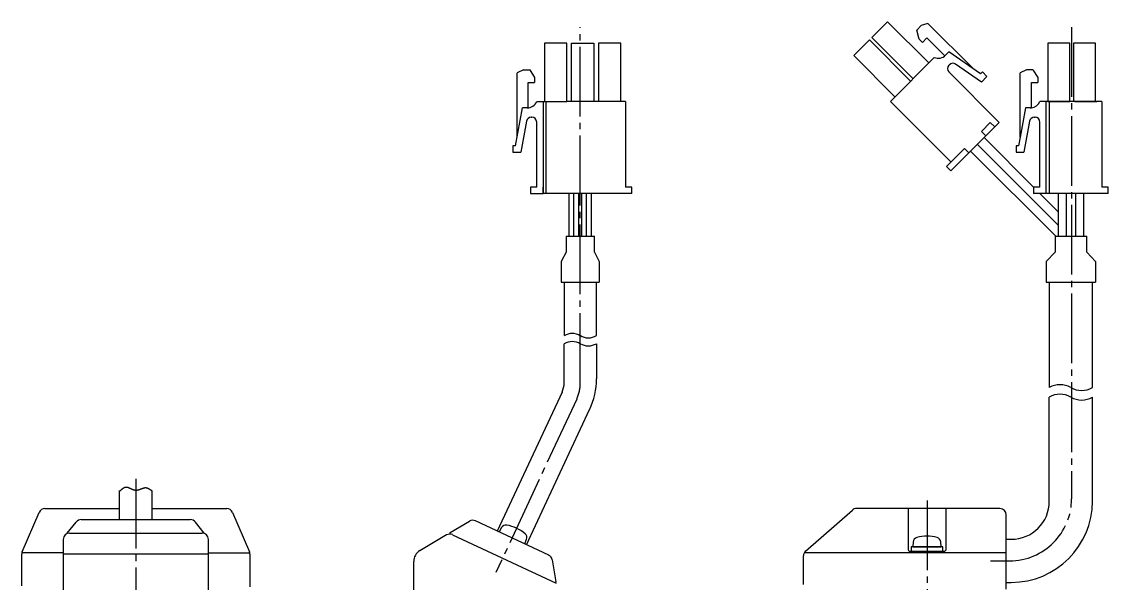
# Model space of a CAD drawing. Extents: x -169 to 179, y -107 to 149.
# Drawn here: x -155 to 16.4, y 27.4 to 116 of the extents above; entities that cross this region are included whole.
import ezdxf

# ---------------------------------------------------------------- set-up
doc = ezdxf.new("R2010")
doc.units = 0
doc.linetypes.add('DASH_CENTER', pattern=[14, 11, -1, 1, -1])
doc.layers.get('0').update_dxf_attribs({"linetype": 'CONTINUOUS'})

msp = doc.modelspace()

# ---------------------------------------------------------------- linework, layer by layer
at = {"color": 1, "linetype": 'DASH_CENTER'}
for p, q in [((-66.86, 59.01), (-66.86, 115.1)), ((10.67, 115.1), (10.67, 40.75)), ((-67.42, 56.47), (-80.18, 29.12)), ((-137, 43.88), (-137, -36)), ((-12.15, 40.47), (-12.15, 25.07)), ((-2.15, 30.95), (0.87, 30.95))]:
    msp.add_line(p, q, dxfattribs=at)
at = {"color": 7, "linetype": 'CONTINUOUS'}
for p, q in [((-18.38, 115.97), (-20.86, 113.49)), ((-11.88, 109.46), (-18.38, 115.97)), ((-13.76, 114.65), (-13.06, 115.35)), ((-12, 115.71), (-13.06, 115.35)), ((-12, 115.71), (-4.84, 108.55)), ((-20.86, 113.49), (-14.35, 106.98)), ((-13.41, 113.23), (-13.76, 114.65)), ((-12.88, 112.7), (-13.41, 113.23)), ((-12.88, 112.7), (-12.17, 113.41)), ((-12.17, 113.41), (-9.35, 110.58)), ((-68.99, 112.6), (-72.49, 112.6)), ((-72.49, 112.6), (-72.49, 103.4)), ((-68.99, 103.4), (-68.99, 112.6)), ((-68.24, 103.4), (-68.24, 112.6)), ((-68.24, 112.6), (-64.74, 112.6)), ((-64.74, 112.6), (-64.74, 103.4)), ((-63.99, 112.6), (-63.99, 103.4)), ((-60.49, 112.6), (-63.99, 112.6)), ((-60.49, 103.4), (-60.49, 112.6)), ((-21.25, 113.1), (-23.72, 110.63)), ((-14.74, 106.6), (-21.25, 113.1)), ((10.4, 112.6), (6.9, 112.6)), ((6.9, 112.6), (6.9, 103.4)), ((10.4, 103.4), (10.4, 112.6)), ((14.45, 112.6), (10.95, 112.6)), ((10.95, 112.6), (10.95, 103.4)), ((14.45, 103.4), (14.45, 112.6)), ((-23.72, 110.63), (-17.22, 104.12)), ((-17.93, 103.41), (-11, 110.34)), ((-8.7, 111.22), (-9.23, 110.7)), ((-3.69, 107.75), (-8.7, 111.22)), ((-75.82, 108.4), (-76.82, 107.9)), ((-75.82, 108.4), (-74.82, 108.4)), ((-74.82, 108.4), (-74.07, 107.15)), ((-8.7, 109.11), (-8.61, 109.19)), ((-8.7, 108.05), (-0.74, 100.09)), ((-3.57, 106.45), (-7.65, 109.28)), ((-3.39, 108.05), (-3.69, 107.75)), ((-2.69, 107.34), (-3.39, 108.05)), ((3.56, 108.4), (2.56, 107.9)), ((4.56, 108.4), (3.56, 108.4)), ((4.56, 108.4), (5.31, 107.15)), ((4.56, 108.4), (4.56, 108.4)), ((-76.82, 97.77), (-76.82, 107.9)), ((-75.07, 102.4), (-75.07, 106.4)), ((-75.07, 106.4), (-74.07, 106.4)), ((-74.07, 107.15), (-74.07, 106.4)), ((-3.57, 106.45), (-2.69, 107.34)), ((2.56, 97.77), (2.56, 107.9)), ((4.31, 106.4), (5.31, 106.4)), ((4.31, 102.4), (4.31, 106.4)), ((5.31, 107.15), (5.31, 106.4)), ((-73.74, 103.4), (-70.24, 103.4)), ((-72.74, 103.39), (-72.74, 88.89)), ((-72.24, 88.89), (-72.24, 103.39)), ((-70.24, 103.4), (-68.99, 103.4)), ((-68.24, 103.4), (-68.99, 103.4)), ((-64.74, 103.4), (-68.24, 103.4)), ((-59.74, 103.4), (-64.74, 103.4)), ((-59.74, 103.4), (-59.74, 89.9)), ((-8.38, 93.87), (-17.93, 103.41)), ((6.65, 103.4), (5.65, 103.4)), ((6.9, 103.4), (5.65, 103.4)), ((6.65, 88.89), (6.65, 103.39)), ((6.9, 103.4), (10.4, 103.4)), ((10.4, 103.4), (6.9, 103.4)), ((7.15, 103.4), (7.15, 88.89)), ((11.15, 103.4), (10.4, 103.4)), ((11.15, 103.4), (14.65, 103.4)), ((14.65, 103.4), (11.15, 103.4)), ((15.45, 103.4), (14.65, 103.4)), ((15.45, 103.4), (15.45, 89.9)), ((-77.07, 96.4), (-75.98, 102.4)), ((-75.24, 102.4), (-75.98, 102.4)), ((3.41, 102.4), (2.56, 97.77)), ((4.15, 102.4), (3.41, 102.4)), ((-75.35, 100.28), (-76.24, 95.4)), ((-74.61, 100.9), (-74.49, 100.9)), ((-73.74, 89.9), (-73.74, 100.15)), ((-8.38, 92.45), (-0.74, 100.09)), ((-3.57, 98.68), (-2.16, 100.09)), ((-2.16, 100.09), (-1.45, 99.38)), ((-2.16, 100.09), (-1.45, 99.38)), ((4.04, 100.28), (3.15, 95.4)), ((4.78, 100.9), (4.9, 100.9)), ((5.65, 89.9), (5.65, 100.15)), ((-3.57, 98.68), (-2.86, 97.97)), ((2.56, 97.77), (2.31, 96.4)), ((-77.07, 96.4), (-77.49, 96.4)), ((-77.49, 96.4), (-77.49, 95.4)), ((-4.21, 96.63), (8.48, 83.94)), ((4.65, 89.9), (-3.15, 97.69)), ((1.9, 96.4), (1.9, 95.4)), ((2.31, 96.4), (1.9, 96.4)), ((-77.49, 95.4), (-76.24, 95.4)), ((-9.09, 93.16), (-6.26, 95.99)), ((-6.26, 95.99), (-5.55, 95.28)), ((-5.27, 95.57), (8.15, 82.15)), ((1.9, 95.4), (3.15, 95.4)), ((-9.09, 93.16), (-8.38, 92.45)), ((-74.74, 89.9), (-74.74, 88.89)), ((-73.74, 89.9), (-74.74, 89.9)), ((-72.74, 88.89), (-72.74, 89.9)), ((-58.74, 89.9), (-59.74, 89.9)), ((-58.74, 88.89), (-58.74, 89.9)), ((5.65, 89.9), (4.65, 89.9)), ((4.65, 89.9), (4.65, 88.89)), ((16.45, 89.9), (15.45, 89.9)), ((16.45, 88.89), (16.45, 89.9)), ((-74.74, 88.89), (-74.04, 88.89)), ((-74.04, 88.89), (-72.74, 88.89)), ((-72.74, 88.89), (-72.74, 88.89)), ((-58.74, 88.89), (-72.74, 88.89)), ((-68.61, 82.15), (-68.61, 88.89)), ((-67.86, 82.15), (-67.86, 88.89)), ((-67.11, 82.15), (-67.11, 88.89)), ((-66.61, 82.15), (-66.61, 88.89)), ((-65.86, 82.15), (-65.86, 88.89)), ((-65.11, 82.15), (-65.11, 88.89)), ((16.45, 88.89), (4.65, 88.89)), ((8.55, 85.99), (5.65, 88.89)), ((8.55, 88.89), (8.55, 85.99)), ((9.8, 88.89), (9.8, 82.15)), ((11.3, 88.89), (11.3, 82.15)), ((12.55, 88.89), (12.55, 82.15)), ((8.55, 85.99), (8.55, 82.15)), ((-69.11, 82.15), (-64.61, 82.15)), ((-69.11, 82.15), (-69.11, 79.65)), ((-64.61, 79.65), (-64.61, 82.15)), ((8.05, 82.15), (13.05, 82.15)), ((8.05, 82.15), (8.05, 79.65)), ((13.05, 79.65), (13.05, 82.15)), ((-69.11, 79.65), (-69.86, 78.15)), ((-64.61, 79.65), (-63.86, 78.15)), ((8.05, 79.65), (6.65, 78.15)), ((13.05, 79.65), (14.45, 78.15)), ((-69.86, 78.15), (-69.86, 74.9)), ((-63.86, 78.15), (-63.86, 74.9)), ((6.65, 78.15), (6.65, 74.9)), ((14.45, 78.15), (14.45, 74.9)), ((-69.86, 74.9), (-63.86, 74.9)), ((-69.41, 74.9), (-69.41, 66.46)), ((-64.31, 66.46), (-64.31, 74.9)), ((6.65, 74.9), (14.45, 74.9)), ((7.15, 74.9), (7.15, 58.28)), ((13.95, 58.28), (13.95, 74.9)), ((-69.41, 59.01), (-69.41, 65.18)), ((-64.31, 65.18), (-64.31, 59.67)), ((-69.74, 57.55), (-79.96, 35.64)), ((7.15, 40.35), (7.15, 56.76)), ((13.95, 40.35), (13.95, 56.76)), ((-75.33, 33.48), (-65.39, 54.79)), ((-139.55, 37.46), (-139.55, 42.05)), ((-134.45, 42.05), (-134.45, 37.46)), ((-154.92, 32.39), (-152.26, 38.59)), ((-151.34, 39.2), (-139.55, 39.2)), ((-134.45, 39.2), (-122.66, 39.2)), ((-121.74, 38.59), (-119.08, 32.39)), ((-31.31, 32.5), (-23.93, 38.95)), ((-0.65, 39.2), (-23.27, 39.2)), ((-15.15, 39.2), (-15.15, 32.7)), ((-9.15, 32.7), (-9.15, 39.2)), ((0.35, 26.5), (0.35, 38.2)), ((0.35, 35.7), (0.35, 38.2)), ((0.35, 35.7), (0.35, 38.2)), ((0.35, 35.7), (0.35, 38.2)), ((-147.81, 35.29), (-146.41, 37.05)), ((-145.6, 37.46), (-128.4, 37.46)), ((-126.19, 35.29), (-127.59, 37.05)), ((-87.39, 35.41), (-84.35, 37.21)), ((-87.39, 35.41), (-84.35, 37.21)), ((-71.85, 31.86), (-83.42, 37.25)), ((-79.29, 36.19), (-79.68, 35.51)), ((-148.45, 34.32), (-148.45, 9.73)), ((-147.45, 35.32), (-126.55, 35.32)), ((-125.55, 9.73), (-125.55, 34.32)), ((-87.96, 35.03), (-92.17, 32.55)), ((-87.03, 35.07), (-70.65, 27.44)), ((-75.6, 33.61), (-75.33, 34.35)), ((0.35, 34.35), (1.15, 34.35)), ((-14.65, 33.14), (-14.65, 32.5)), ((-9.65, 33.14), (-14.65, 33.14)), ((-14.33, 33.92), (-14.4, 33.14)), ((-14.4, 33.14), (-13.45, 33.14)), ((-13.45, 33.14), (-10.85, 33.14)), ((-10.85, 33.14), (-9.9, 33.14)), ((-9.9, 33.14), (-9.97, 33.92)), ((-9.65, 32.5), (-9.65, 33.14)), ((-155, 27), (-155, 31.99)), ((-148.45, 32.2), (-154.98, 32.2)), ((-125.55, 32.01), (-148.45, 32.01)), ((-125.55, 32.2), (-119.02, 32.2)), ((-119, 31.99), (-119, 26.85)), ((-71.3, 31.12), (-70.72, 27.64)), ((-31.65, 27.2), (-31.65, 31.75)), ((0.35, 32.2), (-31.54, 32.2)), ((-14.95, 32.5), (-9.35, 32.5)), ((-93.15, 14), (-93.15, 30.83)), ((0.35, 27.55), (1.15, 27.55))]:
    msp.add_line(p, q, dxfattribs=at)
at = {"color": 2}
msp.add_polyline3d([(-134.45, 41.96, 0), (-134.47, 41.97, 0), (-134.49, 41.99, 0), (-134.51, 42, 0), (-134.54, 42.02, 0), (-134.56, 42.03, 0), (-134.58, 42.05, 0), (-134.6, 42.07, 0), (-134.62, 42.08, 0), (-134.65, 42.1, 0), (-134.67, 42.11, 0), (-134.69, 42.13, 0), (-134.71, 42.14, 0), (-134.73, 42.16, 0), (-134.75, 42.17, 0), (-134.78, 42.19, 0), (-134.8, 42.2, 0), (-134.82, 42.21, 0), (-134.84, 42.23, 0), (-134.86, 42.24, 0), (-134.88, 42.25, 0), (-134.91, 42.27, 0), (-134.93, 42.28, 0), (-134.95, 42.29, 0), (-134.97, 42.3, 0), (-135, 42.31, 0), (-135.02, 42.33, 0), (-135.04, 42.34, 0), (-135.06, 42.35, 0), (-135.08, 42.36, 0), (-135.11, 42.37, 0), (-135.13, 42.37, 0), (-135.15, 42.38, 0), (-135.17, 42.39, 0), (-135.19, 42.4, 0), (-135.22, 42.4, 0), (-135.24, 42.41, 0), (-135.26, 42.42, 0), (-135.28, 42.42, 0), (-135.31, 42.43, 0), (-135.33, 42.43, 0), (-135.35, 42.43, 0), (-135.38, 42.44, 0), (-135.4, 42.44, 0), (-135.42, 42.44, 0), (-135.44, 42.44, 0), (-135.47, 42.44, 0), (-135.49, 42.44, 0), (-135.51, 42.44, 0), (-135.54, 42.44, 0), (-135.56, 42.44, 0), (-135.58, 42.43, 0), (-135.61, 42.43, 0), (-135.63, 42.43, 0), (-135.65, 42.42, 0), (-135.68, 42.42, 0), (-135.7, 42.41, 0), (-135.72, 42.41, 0), (-135.75, 42.4, 0), (-135.77, 42.4, 0), (-135.79, 42.39, 0), (-135.82, 42.38, 0), (-135.84, 42.38, 0), (-135.87, 42.37, 0), (-135.89, 42.36, 0), (-135.91, 42.35, 0), (-135.94, 42.34, 0), (-135.96, 42.34, 0), (-135.98, 42.33, 0), (-136.01, 42.32, 0), (-136.03, 42.31, 0), (-136.06, 42.3, 0), (-136.08, 42.29, 0), (-136.1, 42.28, 0), (-136.13, 42.27, 0), (-136.15, 42.26, 0), (-136.18, 42.25, 0), (-136.2, 42.24, 0), (-136.22, 42.23, 0), (-136.25, 42.23, 0), (-136.27, 42.22, 0), (-136.3, 42.21, 0), (-136.32, 42.2, 0), (-136.35, 42.19, 0), (-136.37, 42.18, 0), (-136.4, 42.17, 0), (-136.42, 42.16, 0), (-136.44, 42.15, 0), (-136.47, 42.14, 0), (-136.49, 42.14, 0), (-136.52, 42.13, 0), (-136.54, 42.12, 0), (-136.57, 42.11, 0), (-136.59, 42.11, 0), (-136.62, 42.1, 0), (-136.64, 42.09, 0), (-136.66, 42.09, 0), (-136.69, 42.08, 0), (-136.71, 42.08, 0), (-136.74, 42.07, 0), (-136.76, 42.07, 0), (-136.79, 42.06, 0), (-136.81, 42.06, 0), (-136.84, 42.06, 0), (-136.86, 42.05, 0), (-136.88, 42.05, 0), (-136.91, 42.05, 0), (-136.93, 42.05, 0), (-136.96, 42.05, 0), (-136.98, 42.05, 0), (-137.01, 42.05, 0), (-137.03, 42.05, 0), (-137.06, 42.05, 0), (-137.08, 42.06, 0), (-137.1, 42.06, 0), (-137.13, 42.06, 0), (-137.15, 42.07, 0), (-137.18, 42.07, 0), (-137.2, 42.08, 0), (-137.23, 42.08, 0), (-137.25, 42.09, 0), (-137.28, 42.1, 0), (-137.3, 42.11, 0), (-137.32, 42.11, 0), (-137.35, 42.12, 0), (-137.37, 42.13, 0), (-137.4, 42.14, 0), (-137.42, 42.15, 0), (-137.45, 42.16, 0), (-137.47, 42.17, 0), (-137.5, 42.18, 0), (-137.52, 42.19, 0), (-137.54, 42.2, 0), (-137.57, 42.21, 0), (-137.59, 42.22, 0), (-137.62, 42.23, 0), (-137.64, 42.24, 0), (-137.66, 42.25, 0), (-137.69, 42.26, 0), (-137.71, 42.27, 0), (-137.74, 42.28, 0), (-137.76, 42.29, 0), (-137.78, 42.3, 0), (-137.81, 42.32, 0), (-137.83, 42.33, 0), (-137.85, 42.34, 0), (-137.88, 42.35, 0), (-137.9, 42.36, 0), (-137.93, 42.37, 0), (-137.95, 42.38, 0), (-137.97, 42.39, 0), (-138, 42.4, 0), (-138.02, 42.41, 0), (-138.04, 42.42, 0), (-138.07, 42.43, 0), (-138.09, 42.44, 0), (-138.11, 42.45, 0), (-138.14, 42.46, 0), (-138.16, 42.46, 0), (-138.18, 42.47, 0), (-138.21, 42.48, 0), (-138.23, 42.49, 0), (-138.25, 42.49, 0), (-138.28, 42.5, 0), (-138.3, 42.51, 0), (-138.32, 42.51, 0), (-138.34, 42.52, 0), (-138.37, 42.52, 0), (-138.39, 42.52, 0), (-138.41, 42.53, 0), (-138.43, 42.53, 0), (-138.46, 42.53, 0), (-138.48, 42.53, 0), (-138.5, 42.53, 0), (-138.52, 42.53, 0), (-138.54, 42.53, 0), (-138.57, 42.53, 0), (-138.59, 42.53, 0), (-138.61, 42.53, 0), (-138.63, 42.52, 0), (-138.66, 42.52, 0), (-138.68, 42.51, 0), (-138.7, 42.51, 0), (-138.72, 42.5, 0), (-138.74, 42.5, 0), (-138.76, 42.49, 0), (-138.78, 42.48, 0), (-138.81, 42.47, 0), (-138.83, 42.46, 0), (-138.85, 42.45, 0), (-138.87, 42.44, 0), (-138.89, 42.43, 0), (-138.91, 42.42, 0), (-138.93, 42.41, 0), (-138.95, 42.4, 0), (-138.97, 42.38, 0), (-139, 42.37, 0), (-139.02, 42.36, 0), (-139.04, 42.34, 0), (-139.06, 42.33, 0), (-139.08, 42.31, 0), (-139.1, 42.3, 0), (-139.12, 42.28, 0), (-139.14, 42.27, 0), (-139.16, 42.25, 0), (-139.18, 42.24, 0), (-139.2, 42.22, 0), (-139.22, 42.2, 0), (-139.24, 42.19, 0), (-139.26, 42.17, 0), (-139.28, 42.15, 0), (-139.31, 42.13, 0), (-139.33, 42.12, 0), (-139.35, 42.1, 0), (-139.37, 42.08, 0), (-139.39, 42.06, 0), (-139.41, 42.04, 0), (-139.43, 42.02, 0), (-139.45, 42.01, 0), (-139.47, 41.99, 0), (-139.49, 41.97, 0), (-139.51, 41.95, 0), (-139.53, 41.93, 0), (-139.55, 41.91, 0)], dxfattribs=at)
at = {"color": 7, "linetype": 'CONTINUOUS'}
for centre, radius, start, end in [((-10.36, 111.76), 1.55, 245.7532, 316.8667), ((-8.17, 108.58), 0.75, 135, 225), ((-8.08, 108.66), 0.75, 55.3048, 135), ((-75.19, 103.94), 1.55, 268.1333, 339.2468), ((4.2, 103.94), 1.55, 274.2521, 339.2468), ((4.2, 103.94), 1.55, 268.1333, 274.2521), ((-74.61, 100.15), 0.75, 90, 169.6952), ((-74.49, 100.15), 0.75, 0, 90), ((4.78, 100.15), 0.75, 90, 169.6952), ((4.9, 100.15), 0.75, 0, 90), ((-72.86, 59.01), 3.45, 335, 0), ((-75.86, 59.67), 11.55, 334.9987, 360), ((1.15, 40.35), 6, 270, 0), ((1.15, 40.35), 12.8, 270, 0), ((-151.34, 38.2), 1, 90, 156.8014), ((-122.66, 38.2), 1, 23.1986, 90), ((-23.27, 38.2), 1, 90, 131.1859), ((-0.65, 38.2), 1, 0, 90), ((-145.6, 36.46), 1, 90, 143.6633), ((-128.4, 36.46), 1, 36.3367, 90), ((-83.84, 36.35), 1, 65, 120.561), ((-78.6, 35.79), 0.8, 80.4427, 150), ((-79.46, 30.66), 6, 49.5573, 80.4427), ((-147.45, 34.32), 1, 90, 180), ((-126.55, 34.32), 1, 0, 90), ((-87.45, 34.17), 1, 65, 120.5004), ((-87.34, 35.33), 0.1, 120.561, 245), ((-76.09, 34.62), 0.8, 340, 49.5573), ((-13.54, 33.85), 0.8, 105.4427, 175), ((-12.15, 28.84), 6, 90, 105.4427), ((-12.15, 28.84), 6, 74.5573, 90), ((-10.77, 33.85), 0.8, 5, 74.5573), ((-14.95, 32.7), 0.2, 180, 270), ((-9.35, 32.7), 0.2, 270, 0), ((-154, 31.99), 1, 156.8014, 180), ((-120, 31.99), 1, 0, 23.1986), ((-91.15, 30.83), 2, 120.5004, 180), ((-72.29, 30.96), 1, 9.439, 65), ((-30.65, 31.75), 1, 131.1859, 180), ((-70.82, 27.63), 0.1, 245, 9.439)]:
    msp.add_arc(centre, radius, start, end, dxfattribs=at)
at = {"color": 2, "linetype": 'CONTINUOUS'}
for centre, radius, start, end in [((-68.14, 64.25), 2.55, 60, 120), ((-68.14, 62.97), 2.55, 60, 120), ((-65.58, 68.67), 2.55, 240, 300), ((-65.58, 67.4), 2.55, 240, 300), ((8.85, 55.33), 3.4, 60, 120), ((8.85, 53.82), 3.4, 60, 120), ((12.25, 61.22), 3.4, 240, 300), ((12.25, 59.71), 3.4, 240, 300)]:
    msp.add_arc(centre, radius, start, end, dxfattribs=at)
at = {"color": 1, "linetype": 'DASH_CENTER'}
for centre, radius, start, end in [((-72.86, 59.01), 6, 335, 360), ((0.87, 40.75), 9.8, 270, 0)]:
    msp.add_arc(centre, radius, start, end, dxfattribs=at)

doc.saveas('drawing.dxf')
